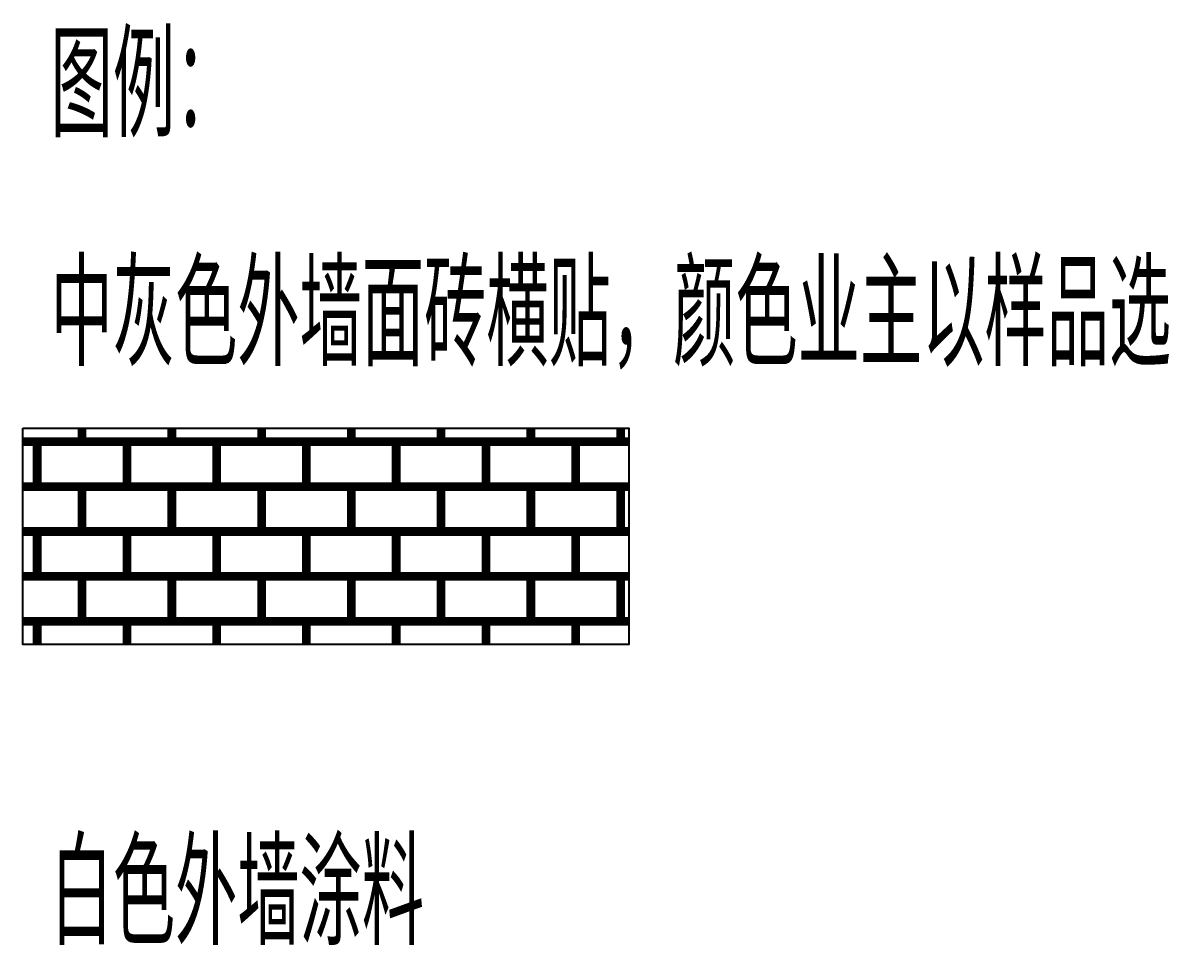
# Model space of a CAD drawing. Extents: x 5904849 to 6011887, y -826029 to -177002.
# Drawn here: x 5948731 to 5955006, y -623179 to -618131 of the extents above; entities that cross this region are included whole.
import ezdxf

# ---------------------------------------------------------------- set-up
doc = ezdxf.new("R2010")
doc.units = 0
doc.header["$LTSCALE"] = 1000
doc.header["$MEASUREMENT"] = 0
doc.layers.add('PUB_TEXT', color=7, linetype='CONTINUOUS')
doc.layers.add('填充', color=251, linetype='CONTINUOUS')
doc.styles.add('STYLE-黑体', font='simhei.ttf')

msp = doc.modelspace()

# ---------------------------------------------------------------- hatches: boundary and pattern name
at = {"layer": '填充', "linetype": 'ByBlock', "lineweight": 100}
h = msp.add_hatch(dxfattribs=at)
h.set_pattern_fill('AR-B816C', color=256, scale=200)
h.set_pattern_definition([(0, (-5136333.14, 46380.48), (245.692378, 245.692378), [479.867928, -11.51682]), (0, (-5136578.83, 46392), (245.692378, 245.692378), [479.867928, -11.51682]), (90, (-5136333.14, 46380.48), (-245.692378, 245.692378), [-257.20918, 234.175548]), (90, (-5136344.66, 46380.48), (-245.692378, 245.692378), [-257.20918, 234.175548])])
h.paths.add_polyline_path([(5948731, -620349.3), (5948731, -621533.4), (5952048.9, -621533.4), (5952048.9, -620349.3)])

# ---------------------------------------------------------------- linework, layer by layer
at = {"layer": '填充', "color": 32}
msp.add_lwpolyline([(5948731, -620349.3), (5952048.9, -620349.3), (5952048.9, -621533.4), (5948731, -621533.4)], close=True, dxfattribs=at)

# ---------------------------------------------------------------- texts
at = {"layer": 'PUB_TEXT', "color": 7, "linetype": 'Continuous', "style": 'STYLE-黑体', "width": 0.5}
for s, height, p in [('图例：', 499.79, (5948882.3, -618703.2)), ('中灰色外墙面砖横贴，颜色业主以样品选', 499.794, (5948882.3, -619955.9)), ('白色外墙涂料', 499.79, (5948882.3, -623124.2))]:
    msp.add_text(s, height=height, dxfattribs=at).set_placement(p)

doc.saveas('drawing.dxf')
